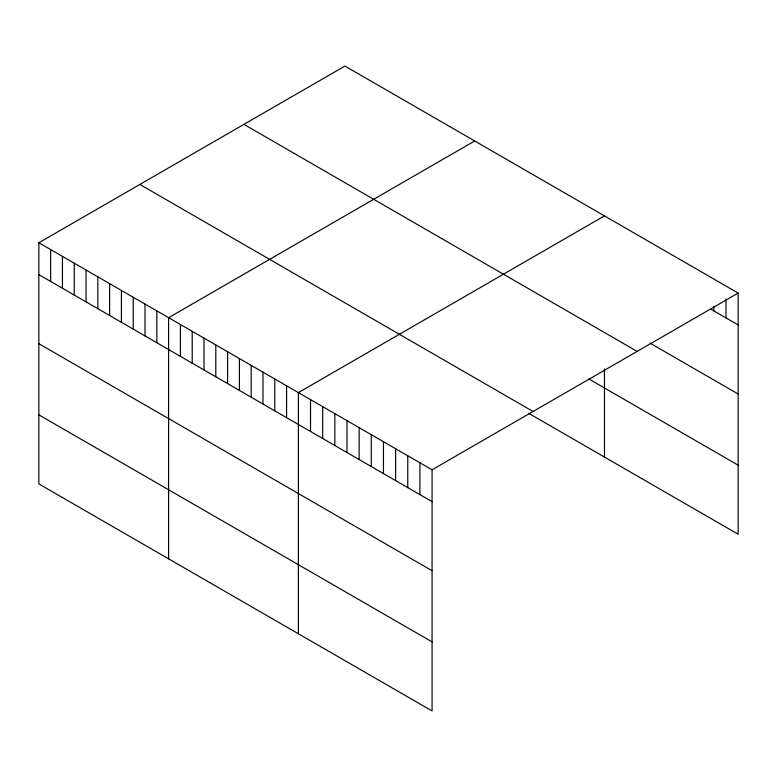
<?xml version="1.0" encoding="UTF-8"?>
<svg xmlns="http://www.w3.org/2000/svg" width="777" height="777" viewBox="0 0 777 777"><rect width="100%" height="100%" fill="white"/><g stroke="black" fill="none" stroke-linecap="round" stroke-linejoin="round"><path stroke-width="1.17" d="M38.85 242.764L432.07 469.794L432.07 710.945L38.85 483.916L38.85 242.764L344.93 66.055L738.15 293.084L738.15 534.236L528.758 413.345M474.689 140.977L168.609 317.686L168.609 558.838M604.457 215.889L298.378 392.608L298.378 633.76M432.07 469.794L738.15 293.084M710.8 309.149L738.15 324.932M650.028 343.133L738.15 394.007M243.92 124.369L637.14 351.398M588.723 378.894L738.15 465.161M139.86 184.45L533.08 411.48M38.85 274.621L432.07 501.651M38.85 343.696L432.07 570.716M38.85 414.85L432.07 641.88M726 299.038L726 317.919M713.84 306.187L713.84 310.897M604.457 368.997L604.457 457.041M419.92 462.771L419.92 494.628M407.76 455.759L407.76 487.616M395.61 448.737L395.61 480.594M383.459 441.724L383.459 473.582M371.299 434.702L371.299 466.559M359.149 427.69L359.149 459.547M346.989 420.678L346.989 452.525M334.838 413.655L334.838 445.512M322.688 406.643L322.688 438.49M310.528 399.621L310.528 431.478M286.577 385.79L286.577 417.647M274.786 378.982L274.786 410.839M262.985 372.173L262.985 404.03M251.194 365.365L251.194 397.222M239.394 358.547L239.394 390.404M227.593 351.738L227.593 383.595M215.802 344.93L215.802 376.787M204.001 338.121L204.001 369.978M192.21 331.303L192.21 363.16M180.41 324.495L180.41 356.352M156.818 310.878L156.818 342.735M145.017 304.069L145.017 335.917M133.226 297.251L133.226 329.108M121.426 290.443L121.426 322.3M109.635 283.634L109.635 315.491M97.834 276.826L97.834 308.683M86.033 270.007L86.033 301.865M74.242 263.199L74.242 295.056M62.442 256.391L62.442 288.248M50.651 249.582L50.651 281.439"/></g></svg>
